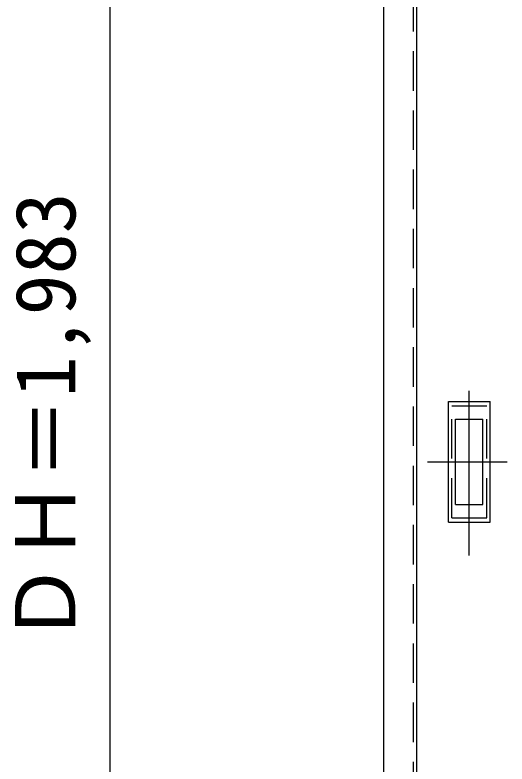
# Model space of a CAD drawing. Units: millimetres, scale not verified. Extents: x -6000 to 5700, y -4307 to 4260.
# Drawn here: x -4649 to -4200, y 2108 to 2791 of the extents above; entities that cross this region are included whole.
import ezdxf
from ezdxf.enums import TextEntityAlignment as Align

# ---------------------------------------------------------------- set-up
doc = ezdxf.new("R2010")
doc.units = ezdxf.units.MM
doc.header["$LTSCALE"] = 30
doc.linetypes.add('CHAIN1', pattern=[8, 5, -1, 1, -1])
doc.linetypes.add('DASHED1', pattern=[1.8, 1.2, -0.6])
for name, color, linetype in [('0-4_枠', 3, 'Continuous'), ('0-6_引手', 7, 'Continuous'), ('0-B_寸法', 7, 'Continuous')]:
    doc.layers.add(name, color=color, linetype=linetype)
doc.styles.add('ＭＳ ゴシック', font='')
doc.styles.get('ＭＳ ゴシック').set_extended_font_data('MS Gothic')

msp = doc.modelspace()

# ---------------------------------------------------------------- linework, layer by layer
at = {"layer": '0-4_枠'}
for p, q in [((-4312, 1418), (-4312, 3453)), ((-4282, 1418), (-4282, 3453))]:
    msp.add_line(p, q, dxfattribs=at)
at = {"layer": '0-4_枠', "color": 4, "linetype": 'DASHED1'}
msp.add_line((-4285, 1426), (-4285, 3409), dxfattribs=at)
at = {"layer": '0-6_引手', "linetype": 'CHAIN1'}
for p, q in [((-4234, 2298.27), (-4234, 2469.12)), ((-4272.07, 2383.5), (-4199.56, 2383.5))]:
    msp.add_line(p, q, dxfattribs=at)
at = {"layer": '0-6_引手'}
for p, q in [((-4253, 2438.5), (-4215, 2438.5)), ((-4253, 2328.5), (-4253, 2438.5)), ((-4215, 2328.5), (-4215, 2438.5)), ((-4246.5, 2422.5), (-4221.5, 2422.5)), ((-4246.5, 2344.5), (-4246.5, 2422.5)), ((-4221.5, 2344.5), (-4221.5, 2422.5)), ((-4246.5, 2344.5), (-4221.5, 2344.5)), ((-4253, 2328.5), (-4215, 2328.5))]:
    msp.add_line(p, q, dxfattribs=at)
at = {"layer": '0-6_引手', "linetype": 'DASHED1'}
for p, q in [((-4218, 2332.5), (-4218, 2434.5)), ((-4250, 2332.5), (-4218, 2332.5))]:
    msp.add_line(p, q, dxfattribs=at)
msp.add_lwpolyline([(-4250, 2332.5), (-4250, 2434.5), (-4218, 2434.5)], dxfattribs=at)
at = {"layer": '0-B_寸法', "color": 4}
msp.add_line((-4562, 3409), (-4562, 1426), dxfattribs=at)

# ---------------------------------------------------------------- texts
at = {"layer": '0-B_寸法', "style": 'ＭＳ ゴシック'}
msp.add_text('ＤＨ＝1,983', height=54.99, rotation=90, dxfattribs=at).set_placement((-4577, 2217.25), align=Align.BOTTOM_LEFT)

doc.saveas('drawing.dxf')
